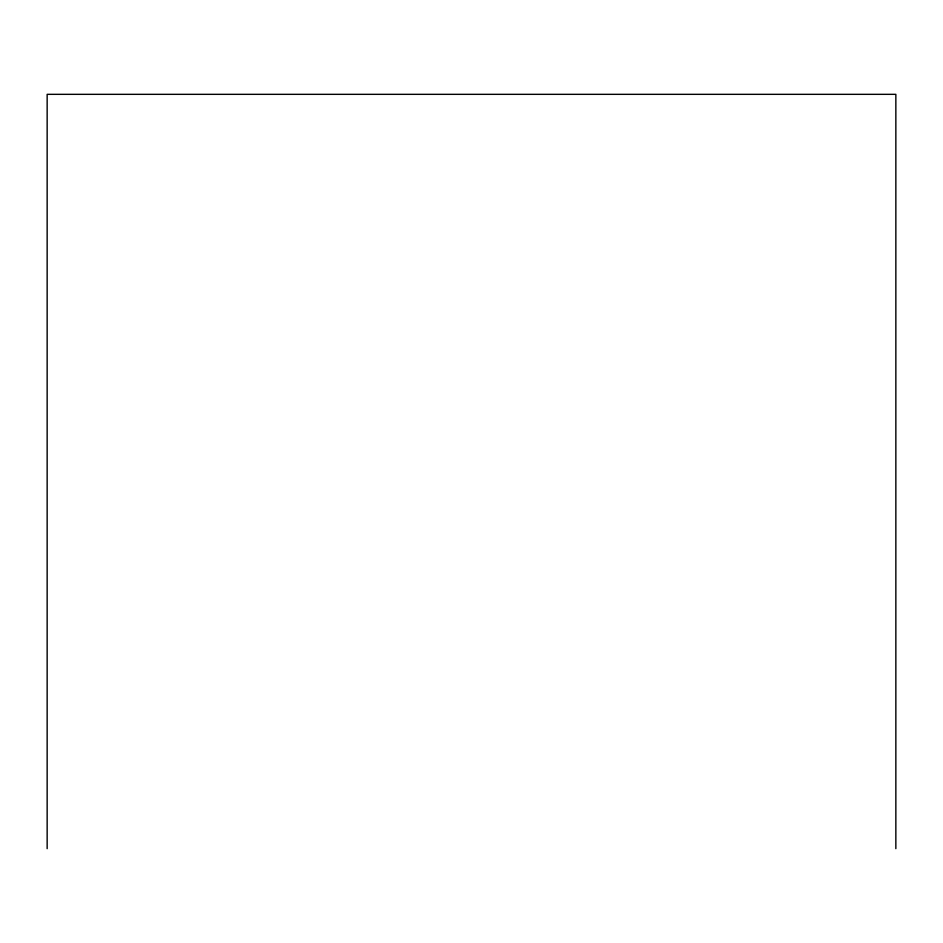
<?xml version="1.0" encoding="UTF-8"?>
<svg xmlns="http://www.w3.org/2000/svg" width="943" height="943" viewBox="0 0 943 943"><rect width="100%" height="100%" fill="white"/><g stroke="black" fill="none" stroke-linecap="round" stroke-linejoin="round"><path stroke-width="1.41" d="M895.85 848.665L895.85 94.335L47.15 94.335L47.15 848.665"/></g></svg>
